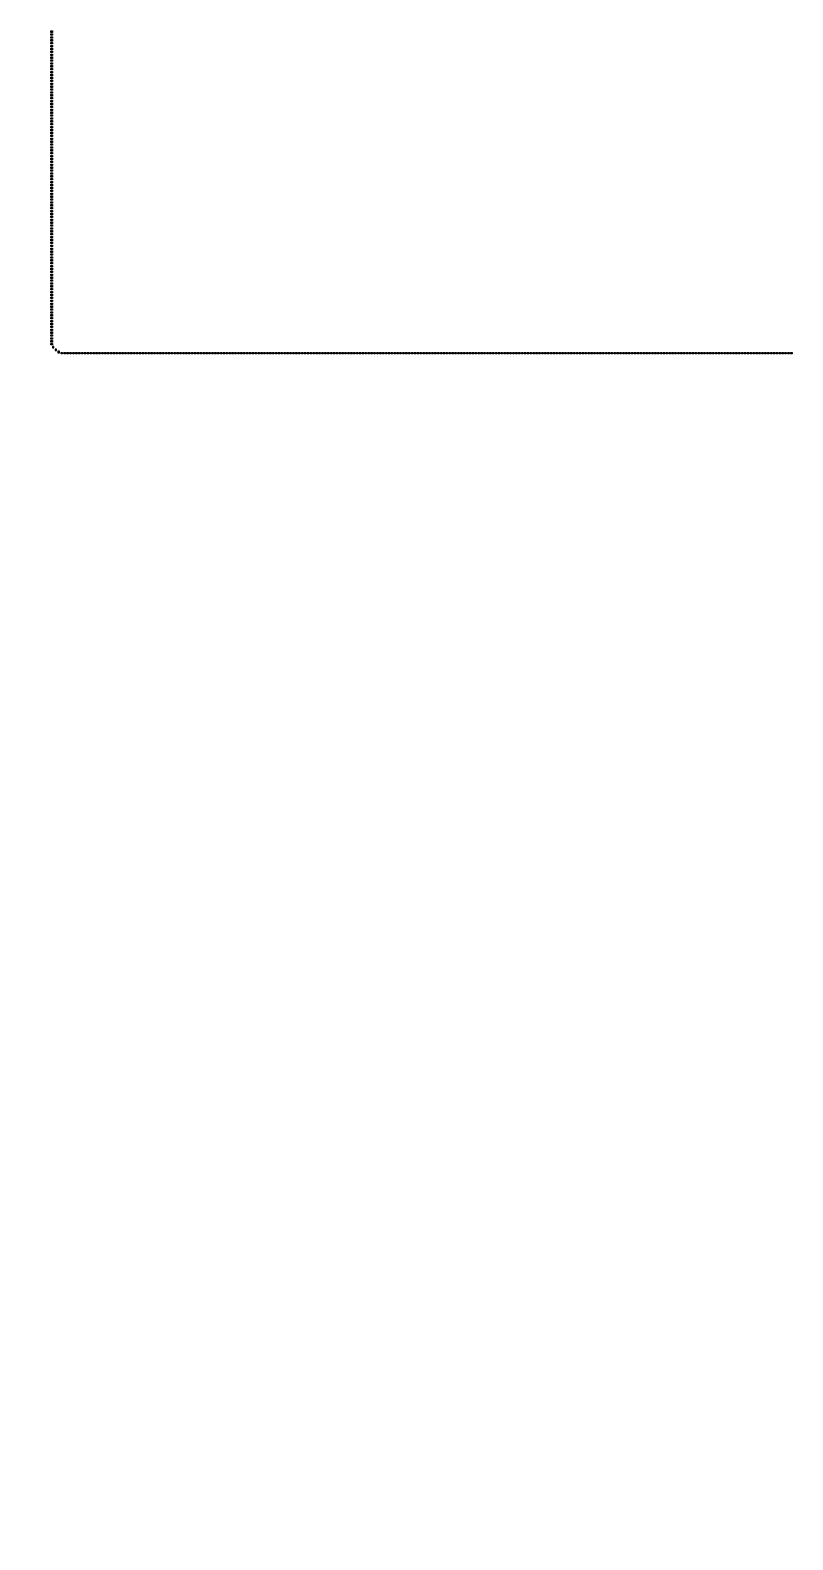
# Model space of a CAD drawing. Header units: inches. Extents: x 734146 to 834146, y 204695 to 304695.
# Drawn here: x 742452 to 744032, y 252955 to 256084 of the extents above; entities that cross this region are included whole.
import ezdxf

# ---------------------------------------------------------------- set-up
doc = ezdxf.new("R2010")
doc.units = ezdxf.units.IN
doc.header["$MEASUREMENT"] = 0

msp = doc.modelspace()

# ---------------------------------------------------------------- linework, layer by layer
for points in [[(742494.7, 256079.6), (742494.7, 256082.6), (742497.7, 256082.6), (742497.7, 256079.6)], [(742494.7, 256073.6), (742494.7, 256076.6), (742497.7, 256076.6), (742497.7, 256073.6)], [(742494.7, 256067.6), (742494.7, 256070.6), (742497.7, 256070.6), (742497.7, 256067.6)], [(742494.7, 256061.6), (742494.7, 256064.6), (742497.7, 256064.6), (742497.7, 256061.6)], [(742494.7, 256055.6), (742494.7, 256058.6), (742497.7, 256058.6), (742497.7, 256055.6)], [(742494.7, 256049.6), (742494.7, 256052.6), (742497.7, 256052.6), (742497.7, 256049.6)], [(742494.7, 256043.6), (742494.7, 256046.6), (742497.7, 256046.6), (742497.7, 256043.6)], [(742494.7, 256037.6), (742494.7, 256040.6), (742497.7, 256040.6), (742497.7, 256037.6)], [(742494.7, 256031.6), (742494.7, 256034.6), (742497.7, 256034.6), (742497.7, 256031.6)], [(742494.7, 256025.6), (742494.7, 256028.6), (742497.7, 256028.6), (742497.7, 256025.6)], [(742494.7, 256019.6), (742494.7, 256022.6), (742497.7, 256022.6), (742497.7, 256019.6)], [(742494.7, 256013.6), (742494.7, 256016.6), (742497.7, 256016.6), (742497.7, 256013.6)], [(742494.7, 256007.6), (742494.7, 256010.6), (742497.7, 256010.6), (742497.7, 256007.6)], [(742494.7, 256001.6), (742494.7, 256004.6), (742497.7, 256004.6), (742497.7, 256001.6)], [(742494.7, 255995.6), (742494.7, 255998.6), (742497.7, 255998.6), (742497.7, 255995.6)], [(742494.7, 255989.6), (742494.7, 255992.6), (742497.7, 255992.6), (742497.7, 255989.6)], [(742494.7, 255983.6), (742494.7, 255986.6), (742497.7, 255986.6), (742497.7, 255983.6)], [(742494.7, 255977.6), (742494.7, 255980.6), (742497.7, 255980.6), (742497.7, 255977.6)], [(742494.7, 255971.6), (742494.7, 255974.6), (742497.7, 255974.6), (742497.7, 255971.6)], [(742494.7, 255965.6), (742494.7, 255968.6), (742497.7, 255968.6), (742497.7, 255965.6)], [(742494.7, 255959.6), (742494.7, 255962.6), (742497.7, 255962.6), (742497.7, 255959.6)], [(742494.7, 255953.6), (742494.7, 255956.6), (742497.7, 255956.6), (742497.7, 255953.6)], [(742494.7, 255947.6), (742494.7, 255950.6), (742497.7, 255950.6), (742497.7, 255947.6)], [(742494.7, 255941.6), (742494.7, 255944.6), (742497.7, 255944.6), (742497.7, 255941.6)], [(742494.7, 255935.6), (742494.7, 255938.6), (742497.7, 255938.6), (742497.7, 255935.6)], [(742494.7, 255929.6), (742494.7, 255932.6), (742497.7, 255932.6), (742497.7, 255929.6)], [(742494.7, 255923.6), (742494.7, 255926.6), (742497.7, 255926.6), (742497.7, 255923.6)], [(742494.7, 255917.6), (742494.7, 255920.6), (742497.7, 255920.6), (742497.7, 255917.6)], [(742494.7, 255911.6), (742494.7, 255914.6), (742497.7, 255914.6), (742497.7, 255911.6)], [(742494.7, 255905.6), (742494.7, 255908.6), (742497.7, 255908.6), (742497.7, 255905.6)], [(742494.7, 255899.6), (742494.7, 255902.6), (742497.7, 255902.6), (742497.7, 255899.6)], [(742494.7, 255893.6), (742494.7, 255896.6), (742497.7, 255896.6), (742497.7, 255893.6)], [(742494.7, 255887.6), (742494.7, 255890.6), (742497.7, 255890.6), (742497.7, 255887.6)], [(742494.7, 255881.6), (742494.7, 255884.6), (742497.7, 255884.6), (742497.7, 255881.6)], [(742494.7, 255875.6), (742494.7, 255878.6), (742497.7, 255878.6), (742497.7, 255875.6)], [(742494.7, 255869.6), (742494.7, 255872.6), (742497.7, 255872.6), (742497.7, 255869.6)], [(742494.7, 255863.6), (742494.7, 255866.6), (742497.7, 255866.6), (742497.7, 255863.6)], [(742494.7, 255857.6), (742494.7, 255860.6), (742497.7, 255860.6), (742497.7, 255857.6)], [(742494.7, 255851.6), (742494.7, 255854.6), (742497.7, 255854.6), (742497.7, 255851.6)], [(742494.7, 255845.6), (742494.7, 255848.6), (742497.7, 255848.6), (742497.7, 255845.6)], [(742494.7, 255839.6), (742494.7, 255842.6), (742497.7, 255842.6), (742497.7, 255839.6)], [(742494.7, 255833.6), (742494.7, 255836.6), (742497.7, 255836.6), (742497.7, 255833.6)], [(742494.7, 255827.6), (742494.7, 255830.6), (742497.7, 255830.6), (742497.7, 255827.6)], [(742494.7, 255821.6), (742494.7, 255824.6), (742497.7, 255824.6), (742497.7, 255821.6)], [(742494.7, 255815.6), (742494.7, 255818.6), (742497.7, 255818.6), (742497.7, 255815.6)], [(742494.7, 255809.6), (742494.7, 255812.6), (742497.7, 255812.6), (742497.7, 255809.6)], [(742494.7, 255803.6), (742494.7, 255806.6), (742497.7, 255806.6), (742497.7, 255803.6)], [(742494.7, 255797.6), (742494.7, 255800.6), (742497.7, 255800.6), (742497.7, 255797.6)], [(742494.7, 255791.6), (742494.7, 255794.6), (742497.7, 255794.6), (742497.7, 255791.6)], [(742494.7, 255785.6), (742494.7, 255788.6), (742497.7, 255788.6), (742497.7, 255785.6)], [(742494.7, 255779.6), (742494.7, 255782.6), (742497.7, 255782.6), (742497.7, 255779.6)], [(742494.7, 255773.6), (742494.7, 255776.6), (742497.7, 255776.6), (742497.7, 255773.6)], [(742494.7, 255767.6), (742494.7, 255770.6), (742497.7, 255770.6), (742497.7, 255767.6)], [(742494.7, 255761.6), (742494.7, 255764.6), (742497.7, 255764.6), (742497.7, 255761.6)], [(742494.7, 255755.6), (742494.7, 255758.6), (742497.7, 255758.6), (742497.7, 255755.6)], [(742494.7, 255749.6), (742494.7, 255752.6), (742497.7, 255752.6), (742497.7, 255749.6)], [(742494.7, 255743.6), (742494.7, 255746.6), (742497.7, 255746.6), (742497.7, 255743.6)], [(742494.7, 255737.6), (742494.7, 255740.6), (742497.7, 255740.6), (742497.7, 255737.6)], [(742494.7, 255731.6), (742494.7, 255734.6), (742497.7, 255734.6), (742497.7, 255731.6)], [(742494.7, 255725.6), (742494.7, 255728.6), (742497.7, 255728.6), (742497.7, 255725.6)], [(742494.7, 255719.6), (742494.7, 255722.6), (742497.7, 255722.6), (742497.7, 255719.6)], [(742494.7, 255713.6), (742494.7, 255716.6), (742497.7, 255716.6), (742497.7, 255713.6)], [(742494.7, 255707.6), (742494.7, 255710.6), (742497.7, 255710.6), (742497.7, 255707.6)], [(742494.7, 255701.6), (742494.7, 255704.6), (742497.7, 255704.6), (742497.7, 255701.6)], [(742494.7, 255695.6), (742494.7, 255698.6), (742497.7, 255698.6), (742497.7, 255695.6)], [(742494.7, 255689.6), (742494.7, 255692.6), (742497.7, 255692.6), (742497.7, 255689.6)], [(742494.7, 255683.6), (742494.7, 255686.6), (742497.7, 255686.6), (742497.7, 255683.6)], [(742494.7, 255677.6), (742494.7, 255680.6), (742497.7, 255680.6), (742497.7, 255677.6)], [(742494.7, 255671.6), (742494.7, 255674.6), (742497.7, 255674.6), (742497.7, 255671.6)], [(742494.7, 255665.6), (742494.7, 255668.6), (742497.7, 255668.6), (742497.7, 255665.6)], [(742494.7, 255659.6), (742494.7, 255662.6), (742497.7, 255662.6), (742497.7, 255659.6)], [(742494.7, 255653.6), (742494.7, 255656.6), (742497.7, 255656.6), (742497.7, 255653.6)], [(742494.7, 255647.6), (742494.7, 255650.6), (742497.7, 255650.6), (742497.7, 255647.6)], [(742494.7, 255641.6), (742494.7, 255644.6), (742497.7, 255644.6), (742497.7, 255641.6)], [(742494.7, 255635.6), (742494.7, 255638.6), (742497.7, 255638.6), (742497.7, 255635.6)], [(742494.7, 255629.6), (742494.7, 255632.6), (742497.7, 255632.6), (742497.7, 255629.6)], [(742494.7, 255623.6), (742494.7, 255626.6), (742497.7, 255626.6), (742497.7, 255623.6)], [(742494.7, 255617.6), (742494.7, 255620.6), (742497.7, 255620.6), (742497.7, 255617.6)], [(742494.7, 255611.6), (742494.7, 255614.6), (742497.7, 255614.6), (742497.7, 255611.6)], [(742494.7, 255605.6), (742494.7, 255608.6), (742497.7, 255608.6), (742497.7, 255605.6)], [(742494.7, 255599.6), (742494.7, 255602.6), (742497.7, 255602.6), (742497.7, 255599.6)], [(742494.7, 255593.6), (742494.7, 255596.6), (742497.7, 255596.6), (742497.7, 255593.6)], [(742494.7, 255587.6), (742494.7, 255590.6), (742497.7, 255590.6), (742497.7, 255587.6)], [(742494.7, 255581.6), (742494.7, 255584.6), (742497.7, 255584.6), (742497.7, 255581.6)], [(742494.7, 255575.6), (742494.7, 255578.6), (742497.7, 255578.6), (742497.7, 255575.6)], [(742494.7, 255569.6), (742494.7, 255572.6), (742497.7, 255572.6), (742497.7, 255569.6)], [(742494.7, 255563.6), (742494.7, 255566.6), (742497.7, 255566.6), (742497.7, 255563.6)], [(742494.7, 255557.6), (742494.7, 255560.6), (742497.7, 255560.6), (742497.7, 255557.6)], [(742494.7, 255551.6), (742494.7, 255554.6), (742497.7, 255554.6), (742497.7, 255551.6)], [(742494.7, 255545.6), (742494.7, 255548.6), (742497.7, 255548.6), (742497.7, 255545.6)], [(742494.7, 255539.6), (742494.7, 255542.6), (742497.7, 255542.6), (742497.7, 255539.6)], [(742494.7, 255533.6), (742494.7, 255536.6), (742497.7, 255536.6), (742497.7, 255533.6)], [(742494.7, 255527.6), (742494.7, 255530.6), (742497.7, 255530.6), (742497.7, 255527.6)], [(742494.7, 255521.6), (742494.7, 255524.6), (742497.7, 255524.6), (742497.7, 255521.6)], [(742494.7, 255515.6), (742494.7, 255518.6), (742497.7, 255518.6), (742497.7, 255515.6)], [(742494.7, 255509.6), (742494.7, 255512.6), (742497.7, 255512.6), (742497.7, 255509.6)], [(742494.7, 255503.6), (742494.7, 255506.6), (742497.7, 255506.6), (742497.7, 255503.6)], [(742494.7, 255497.6), (742494.7, 255500.6), (742497.7, 255500.6), (742497.7, 255497.6)], [(742494.7, 255491.6), (742494.7, 255494.6), (742497.7, 255494.6), (742497.7, 255491.6)], [(742494.7, 255485.6), (742494.7, 255488.6), (742497.7, 255488.6), (742497.7, 255485.6)], [(742494.7, 255479.6), (742494.7, 255482.6), (742497.7, 255482.6), (742497.7, 255479.6)], [(742494.7, 255473.6), (742494.7, 255476.6), (742497.7, 255476.6), (742497.7, 255473.6)], [(742494.7, 255467.6), (742494.7, 255470.6), (742497.7, 255470.6), (742497.7, 255467.6)], [(742494.7, 255461.6), (742494.7, 255464.6), (742497.7, 255464.6), (742497.7, 255461.6)], [(742494.7, 255455.6), (742494.7, 255458.6), (742497.7, 255458.6), (742497.7, 255455.6)], [(742494.7, 255449.6), (742494.7, 255452.6), (742497.7, 255452.6), (742497.7, 255449.6)], [(742494.7, 255443.6), (742494.7, 255446.6), (742497.7, 255446.6), (742497.7, 255443.6)], [(742494.7, 255437.6), (742494.7, 255440.6), (742497.7, 255440.6), (742497.7, 255437.6)], [(742494.7, 255431.6), (742494.7, 255434.6), (742497.7, 255434.6), (742497.7, 255431.6)], [(742497.8, 255428.6), (742497.8, 255425.6), (742500.8, 255425.6), (742500.8, 255428.6)], [(742503.1, 255423.2), (742503.1, 255420.2), (742506.1, 255420.2), (742506.1, 255423.2)], [(742509, 255418.5), (742509, 255415.5), (742512, 255415.5), (742512, 255418.5)], [(742518.8, 255416.1), (742518.8, 255413.1), (742515.8, 255413.1), (742515.8, 255416.1)], [(742524.8, 255416.1), (742524.8, 255413.1), (742521.8, 255413.1), (742521.8, 255416.1)], [(742530.8, 255416.1), (742530.8, 255413.1), (742527.8, 255413.1), (742527.8, 255416.1)], [(742536.8, 255416.1), (742536.8, 255413.1), (742533.8, 255413.1), (742533.8, 255416.1)], [(742542.8, 255416.1), (742542.8, 255413.1), (742539.8, 255413.1), (742539.8, 255416.1)], [(742548.8, 255416.1), (742548.8, 255413.1), (742545.8, 255413.1), (742545.8, 255416.1)], [(742554.8, 255416.1), (742554.8, 255413.1), (742551.8, 255413.1), (742551.8, 255416.1)], [(742560.8, 255416.1), (742560.8, 255413.1), (742557.8, 255413.1), (742557.8, 255416.1)], [(742566.8, 255416.1), (742566.8, 255413.1), (742563.8, 255413.1), (742563.8, 255416.1)], [(742572.8, 255416.1), (742572.8, 255413.1), (742569.8, 255413.1), (742569.8, 255416.1)], [(742578.8, 255416.1), (742578.8, 255413.1), (742575.8, 255413.1), (742575.8, 255416.1)], [(742584.8, 255416.1), (742584.8, 255413.1), (742581.8, 255413.1), (742581.8, 255416.1)], [(742590.8, 255416.1), (742590.8, 255413.1), (742587.8, 255413.1), (742587.8, 255416.1)], [(742596.8, 255416.1), (742596.8, 255413.1), (742593.8, 255413.1), (742593.8, 255416.1)], [(742602.8, 255416.1), (742602.8, 255413.1), (742599.8, 255413.1), (742599.8, 255416.1)], [(742608.8, 255416.1), (742608.8, 255413.1), (742605.8, 255413.1), (742605.8, 255416.1)], [(742614.8, 255416.1), (742614.8, 255413.1), (742611.8, 255413.1), (742611.8, 255416.1)], [(742620.8, 255416.1), (742620.8, 255413.1), (742617.8, 255413.1), (742617.8, 255416.1)], [(742626.8, 255416.1), (742626.8, 255413.1), (742623.8, 255413.1), (742623.8, 255416.1)], [(742632.8, 255416.1), (742632.8, 255413.1), (742629.8, 255413.1), (742629.8, 255416.1)], [(742638.8, 255416.1), (742638.8, 255413.1), (742635.8, 255413.1), (742635.8, 255416.1)], [(742644.8, 255416.1), (742644.8, 255413.1), (742641.8, 255413.1), (742641.8, 255416.1)], [(742650.8, 255416.1), (742650.8, 255413.1), (742647.8, 255413.1), (742647.8, 255416.1)], [(742656.8, 255416.1), (742656.8, 255413.1), (742653.8, 255413.1), (742653.8, 255416.1)], [(742662.8, 255416.1), (742662.8, 255413.1), (742659.8, 255413.1), (742659.8, 255416.1)], [(742668.8, 255416.1), (742668.8, 255413.1), (742665.8, 255413.1), (742665.8, 255416.1)], [(742674.8, 255416.1), (742674.8, 255413.1), (742671.8, 255413.1), (742671.8, 255416.1)], [(742680.8, 255416.1), (742680.8, 255413.1), (742677.8, 255413.1), (742677.8, 255416.1)], [(742686.8, 255416.1), (742686.8, 255413.1), (742683.8, 255413.1), (742683.8, 255416.1)], [(742692.8, 255416.1), (742692.8, 255413.1), (742689.8, 255413.1), (742689.8, 255416.1)], [(742698.8, 255416.1), (742698.8, 255413.1), (742695.8, 255413.1), (742695.8, 255416.1)], [(742704.8, 255416.1), (742704.8, 255413.1), (742701.8, 255413.1), (742701.8, 255416.1)], [(742710.8, 255416.1), (742710.8, 255413.1), (742707.8, 255413.1), (742707.8, 255416.1)], [(742716.8, 255416.1), (742716.8, 255413.1), (742713.8, 255413.1), (742713.8, 255416.1)], [(742722.8, 255416.1), (742722.8, 255413.1), (742719.8, 255413.1), (742719.8, 255416.1)], [(742728.8, 255416.1), (742728.8, 255413.1), (742725.8, 255413.1), (742725.8, 255416.1)], [(742734.8, 255416.1), (742734.8, 255413.1), (742731.8, 255413.1), (742731.8, 255416.1)], [(742740.8, 255416.1), (742740.8, 255413.1), (742737.8, 255413.1), (742737.8, 255416.1)], [(742746.8, 255416.1), (742746.8, 255413.1), (742743.8, 255413.1), (742743.8, 255416.1)], [(742752.8, 255416.1), (742752.8, 255413.1), (742749.8, 255413.1), (742749.8, 255416.1)], [(742758.8, 255416.1), (742758.8, 255413.1), (742755.8, 255413.1), (742755.8, 255416.1)], [(742764.8, 255416.1), (742764.8, 255413.1), (742761.8, 255413.1), (742761.8, 255416.1)], [(742770.8, 255416.1), (742770.8, 255413.1), (742767.8, 255413.1), (742767.8, 255416.1)], [(742776.8, 255416.1), (742776.8, 255413.1), (742773.8, 255413.1), (742773.8, 255416.1)], [(742782.8, 255416.1), (742782.8, 255413.1), (742779.8, 255413.1), (742779.8, 255416.1)], [(742788.8, 255416.1), (742788.8, 255413.1), (742785.8, 255413.1), (742785.8, 255416.1)], [(742794.8, 255416.1), (742794.8, 255413.1), (742791.8, 255413.1), (742791.8, 255416.1)], [(742800.8, 255416.1), (742800.8, 255413.1), (742797.8, 255413.1), (742797.8, 255416.1)], [(742806.8, 255416.1), (742806.8, 255413.1), (742803.8, 255413.1), (742803.8, 255416.1)], [(742812.8, 255416.1), (742812.8, 255413.1), (742809.8, 255413.1), (742809.8, 255416.1)], [(742818.8, 255416.1), (742818.8, 255413.1), (742815.8, 255413.1), (742815.8, 255416.1)], [(742824.8, 255416.1), (742824.8, 255413.1), (742821.8, 255413.1), (742821.8, 255416.1)], [(742830.8, 255416.1), (742830.8, 255413.1), (742827.8, 255413.1), (742827.8, 255416.1)], [(742836.8, 255416.1), (742836.8, 255413.1), (742833.8, 255413.1), (742833.8, 255416.1)], [(742842.8, 255416.1), (742842.8, 255413.1), (742839.8, 255413.1), (742839.8, 255416.1)], [(742848.8, 255416.1), (742848.8, 255413.1), (742845.8, 255413.1), (742845.8, 255416.1)], [(742854.8, 255416.1), (742854.8, 255413.1), (742851.8, 255413.1), (742851.8, 255416.1)], [(742860.8, 255416.1), (742860.8, 255413.1), (742857.8, 255413.1), (742857.8, 255416.1)], [(742866.8, 255416.1), (742866.8, 255413.1), (742863.8, 255413.1), (742863.8, 255416.1)], [(742872.8, 255416.1), (742872.8, 255413.1), (742869.8, 255413.1), (742869.8, 255416.1)], [(742878.8, 255416.1), (742878.8, 255413.1), (742875.8, 255413.1), (742875.8, 255416.1)], [(742884.8, 255416.1), (742884.8, 255413.1), (742881.8, 255413.1), (742881.8, 255416.1)], [(742890.8, 255416.1), (742890.8, 255413.1), (742887.8, 255413.1), (742887.8, 255416.1)], [(742896.8, 255416.1), (742896.8, 255413.1), (742893.8, 255413.1), (742893.8, 255416.1)], [(742902.8, 255416.1), (742902.8, 255413.1), (742899.8, 255413.1), (742899.8, 255416.1)], [(742908.8, 255416.1), (742908.8, 255413.1), (742905.8, 255413.1), (742905.8, 255416.1)], [(742914.8, 255416.1), (742914.8, 255413.1), (742911.8, 255413.1), (742911.8, 255416.1)], [(742920.8, 255416.1), (742920.8, 255413.1), (742917.8, 255413.1), (742917.8, 255416.1)], [(742926.8, 255416.1), (742926.8, 255413.1), (742923.8, 255413.1), (742923.8, 255416.1)], [(742932.8, 255416.1), (742932.8, 255413.1), (742929.8, 255413.1), (742929.8, 255416.1)], [(742938.8, 255416.1), (742938.8, 255413.1), (742935.8, 255413.1), (742935.8, 255416.1)], [(742944.8, 255416.1), (742944.8, 255413.1), (742941.8, 255413.1), (742941.8, 255416.1)], [(742950.8, 255416.1), (742950.8, 255413.1), (742947.8, 255413.1), (742947.8, 255416.1)], [(742956.8, 255416.1), (742956.8, 255413.1), (742953.8, 255413.1), (742953.8, 255416.1)], [(742962.8, 255416.1), (742962.8, 255413.1), (742959.8, 255413.1), (742959.8, 255416.1)], [(742968.8, 255416.1), (742968.8, 255413.1), (742965.8, 255413.1), (742965.8, 255416.1)], [(742974.8, 255416.1), (742974.8, 255413.1), (742971.8, 255413.1), (742971.8, 255416.1)], [(742980.8, 255416.1), (742980.8, 255413.1), (742977.8, 255413.1), (742977.8, 255416.1)], [(742986.8, 255416.1), (742986.8, 255413.1), (742983.8, 255413.1), (742983.8, 255416.1)], [(742992.8, 255416.1), (742992.8, 255413.1), (742989.8, 255413.1), (742989.8, 255416.1)], [(742998.8, 255416.1), (742998.8, 255413.1), (742995.8, 255413.1), (742995.8, 255416.1)], [(743004.8, 255416.1), (743004.8, 255413.1), (743001.8, 255413.1), (743001.8, 255416.1)], [(743010.8, 255416.1), (743010.8, 255413.1), (743007.8, 255413.1), (743007.8, 255416.1)], [(743016.8, 255416.1), (743016.8, 255413.1), (743013.8, 255413.1), (743013.8, 255416.1)], [(743022.8, 255416.1), (743022.8, 255413.1), (743019.8, 255413.1), (743019.8, 255416.1)], [(743028.8, 255416.1), (743028.8, 255413.1), (743025.8, 255413.1), (743025.8, 255416.1)], [(743034.8, 255416.1), (743034.8, 255413.1), (743031.8, 255413.1), (743031.8, 255416.1)], [(743040.8, 255416.1), (743040.8, 255413.1), (743037.8, 255413.1), (743037.8, 255416.1)], [(743046.8, 255416.1), (743046.8, 255413.1), (743043.8, 255413.1), (743043.8, 255416.1)], [(743052.8, 255416.1), (743052.8, 255413.1), (743049.8, 255413.1), (743049.8, 255416.1)], [(743058.8, 255416.1), (743058.8, 255413.1), (743055.8, 255413.1), (743055.8, 255416.1)], [(743064.8, 255416.1), (743064.8, 255413.1), (743061.8, 255413.1), (743061.8, 255416.1)], [(743070.8, 255416.1), (743070.8, 255413.1), (743067.8, 255413.1), (743067.8, 255416.1)], [(743076.8, 255416.1), (743076.8, 255413.1), (743073.8, 255413.1), (743073.8, 255416.1)], [(743082.8, 255416.1), (743082.8, 255413.1), (743079.8, 255413.1), (743079.8, 255416.1)], [(743088.8, 255416.1), (743088.8, 255413.1), (743085.8, 255413.1), (743085.8, 255416.1)], [(743094.8, 255416.1), (743094.8, 255413.1), (743091.8, 255413.1), (743091.8, 255416.1)], [(743100.8, 255416.1), (743100.8, 255413.1), (743097.8, 255413.1), (743097.8, 255416.1)], [(743106.8, 255416.1), (743106.8, 255413.1), (743103.8, 255413.1), (743103.8, 255416.1)], [(743112.8, 255416.1), (743112.8, 255413.1), (743109.8, 255413.1), (743109.8, 255416.1)], [(743118.8, 255416.1), (743118.8, 255413.1), (743115.8, 255413.1), (743115.8, 255416.1)], [(743124.8, 255416.1), (743124.8, 255413.1), (743121.8, 255413.1), (743121.8, 255416.1)], [(743130.8, 255416.1), (743130.8, 255413.1), (743127.8, 255413.1), (743127.8, 255416.1)], [(743136.8, 255416.1), (743136.8, 255413.1), (743133.8, 255413.1), (743133.8, 255416.1)], [(743142.8, 255416.1), (743142.8, 255413.1), (743139.8, 255413.1), (743139.8, 255416.1)], [(743148.8, 255416.1), (743148.8, 255413.1), (743145.8, 255413.1), (743145.8, 255416.1)], [(743154.8, 255416.1), (743154.8, 255413.1), (743151.8, 255413.1), (743151.8, 255416.1)], [(743160.8, 255416.1), (743160.8, 255413.1), (743157.8, 255413.1), (743157.8, 255416.1)], [(743166.8, 255416.1), (743166.8, 255413.1), (743163.8, 255413.1), (743163.8, 255416.1)], [(743172.8, 255416.1), (743172.8, 255413.1), (743169.8, 255413.1), (743169.8, 255416.1)], [(743178.8, 255416.1), (743178.8, 255413.1), (743175.8, 255413.1), (743175.8, 255416.1)], [(743184.8, 255416.1), (743184.8, 255413.1), (743181.8, 255413.1), (743181.8, 255416.1)], [(743190.8, 255416.1), (743190.8, 255413.1), (743187.8, 255413.1), (743187.8, 255416.1)], [(743196.8, 255416.1), (743196.8, 255413.1), (743193.8, 255413.1), (743193.8, 255416.1)], [(743202.8, 255416.1), (743202.8, 255413.1), (743199.8, 255413.1), (743199.8, 255416.1)], [(743208.8, 255416.1), (743208.8, 255413.1), (743205.8, 255413.1), (743205.8, 255416.1)], [(743214.8, 255416.1), (743214.8, 255413.1), (743211.8, 255413.1), (743211.8, 255416.1)], [(743220.8, 255416.1), (743220.8, 255413.1), (743217.8, 255413.1), (743217.8, 255416.1)], [(743226.8, 255416.1), (743226.8, 255413.1), (743223.8, 255413.1), (743223.8, 255416.1)], [(743232.8, 255416.1), (743232.8, 255413.1), (743229.8, 255413.1), (743229.8, 255416.1)], [(743238.8, 255416.1), (743238.8, 255413.1), (743235.8, 255413.1), (743235.8, 255416.1)], [(743244.8, 255416.1), (743244.8, 255413.1), (743241.8, 255413.1), (743241.8, 255416.1)], [(743250.8, 255416.1), (743250.8, 255413.1), (743247.8, 255413.1), (743247.8, 255416.1)], [(743256.8, 255416.1), (743256.8, 255413.1), (743253.8, 255413.1), (743253.8, 255416.1)], [(743262.8, 255416.1), (743262.8, 255413.1), (743259.8, 255413.1), (743259.8, 255416.1)], [(743268.8, 255416.1), (743268.8, 255413.1), (743265.8, 255413.1), (743265.8, 255416.1)], [(743274.8, 255416.1), (743274.8, 255413.1), (743271.8, 255413.1), (743271.8, 255416.1)], [(743280.8, 255416.1), (743280.8, 255413.1), (743277.8, 255413.1), (743277.8, 255416.1)], [(743286.8, 255416.1), (743286.8, 255413.1), (743283.8, 255413.1), (743283.8, 255416.1)], [(743292.8, 255416.1), (743292.8, 255413.1), (743289.8, 255413.1), (743289.8, 255416.1)], [(743298.8, 255416.1), (743298.8, 255413.1), (743295.8, 255413.1), (743295.8, 255416.1)], [(743304.8, 255416.1), (743304.8, 255413.1), (743301.8, 255413.1), (743301.8, 255416.1)], [(743310.8, 255416.1), (743310.8, 255413.1), (743307.8, 255413.1), (743307.8, 255416.1)], [(743316.8, 255416.1), (743316.8, 255413.1), (743313.8, 255413.1), (743313.8, 255416.1)], [(743322.8, 255416.1), (743322.8, 255413.1), (743319.8, 255413.1), (743319.8, 255416.1)], [(743328.8, 255416.1), (743328.8, 255413.1), (743325.8, 255413.1), (743325.8, 255416.1)], [(743334.8, 255416.1), (743334.8, 255413.1), (743331.8, 255413.1), (743331.8, 255416.1)], [(743340.8, 255416.1), (743340.8, 255413.1), (743337.8, 255413.1), (743337.8, 255416.1)], [(743346.8, 255416.1), (743346.8, 255413.1), (743343.8, 255413.1), (743343.8, 255416.1)], [(743352.8, 255416.1), (743352.8, 255413.1), (743349.8, 255413.1), (743349.8, 255416.1)], [(743358.8, 255416.1), (743358.8, 255413.1), (743355.8, 255413.1), (743355.8, 255416.1)], [(743364.8, 255416.1), (743364.8, 255413.1), (743361.8, 255413.1), (743361.8, 255416.1)], [(743370.8, 255416.1), (743370.8, 255413.1), (743367.8, 255413.1), (743367.8, 255416.1)], [(743376.8, 255416.1), (743376.8, 255413.1), (743373.8, 255413.1), (743373.8, 255416.1)], [(743382.8, 255416.1), (743382.8, 255413.1), (743379.8, 255413.1), (743379.8, 255416.1)], [(743388.8, 255416.1), (743388.8, 255413.1), (743385.8, 255413.1), (743385.8, 255416.1)], [(743394.8, 255416.1), (743394.8, 255413.1), (743391.8, 255413.1), (743391.8, 255416.1)], [(743400.8, 255416.1), (743400.8, 255413.1), (743397.8, 255413.1), (743397.8, 255416.1)], [(743406.8, 255416.1), (743406.8, 255413.1), (743403.8, 255413.1), (743403.8, 255416.1)], [(743412.8, 255416.1), (743412.8, 255413.1), (743409.8, 255413.1), (743409.8, 255416.1)], [(743418.8, 255416.1), (743418.8, 255413.1), (743415.8, 255413.1), (743415.8, 255416.1)], [(743424.8, 255416.1), (743424.8, 255413.1), (743421.8, 255413.1), (743421.8, 255416.1)], [(743430.8, 255416.1), (743430.8, 255413.1), (743427.8, 255413.1), (743427.8, 255416.1)], [(743436.8, 255416.1), (743436.8, 255413.1), (743433.8, 255413.1), (743433.8, 255416.1)], [(743442.8, 255416.1), (743442.8, 255413.1), (743439.8, 255413.1), (743439.8, 255416.1)], [(743448.8, 255416.1), (743448.8, 255413.1), (743445.8, 255413.1), (743445.8, 255416.1)], [(743454.8, 255416.1), (743454.8, 255413.1), (743451.8, 255413.1), (743451.8, 255416.1)], [(743460.8, 255416.1), (743460.8, 255413.1), (743457.8, 255413.1), (743457.8, 255416.1)], [(743466.8, 255416.1), (743466.8, 255413.1), (743463.8, 255413.1), (743463.8, 255416.1)], [(743472.8, 255416.1), (743472.8, 255413.1), (743469.8, 255413.1), (743469.8, 255416.1)], [(743478.8, 255416.1), (743478.8, 255413.1), (743475.8, 255413.1), (743475.8, 255416.1)], [(743484.8, 255416.1), (743484.8, 255413.1), (743481.8, 255413.1), (743481.8, 255416.1)], [(743490.8, 255416.1), (743490.8, 255413.1), (743487.8, 255413.1), (743487.8, 255416.1)], [(743496.8, 255416.1), (743496.8, 255413.1), (743493.8, 255413.1), (743493.8, 255416.1)], [(743502.8, 255416.1), (743502.8, 255413.1), (743499.8, 255413.1), (743499.8, 255416.1)], [(743508.8, 255416.1), (743508.8, 255413.1), (743505.8, 255413.1), (743505.8, 255416.1)], [(743514.8, 255416.1), (743514.8, 255413.1), (743511.8, 255413.1), (743511.8, 255416.1)], [(743520.8, 255416.1), (743520.8, 255413.1), (743517.8, 255413.1), (743517.8, 255416.1)], [(743526.8, 255416.1), (743526.8, 255413.1), (743523.8, 255413.1), (743523.8, 255416.1)], [(743532.8, 255416.1), (743532.8, 255413.1), (743529.8, 255413.1), (743529.8, 255416.1)], [(743538.8, 255416.1), (743538.8, 255413.1), (743535.8, 255413.1), (743535.8, 255416.1)], [(743544.8, 255416.1), (743544.8, 255413.1), (743541.8, 255413.1), (743541.8, 255416.1)], [(743550.8, 255416.1), (743550.8, 255413.1), (743547.8, 255413.1), (743547.8, 255416.1)], [(743556.8, 255416.1), (743556.8, 255413.1), (743553.8, 255413.1), (743553.8, 255416.1)], [(743562.8, 255416.1), (743562.8, 255413.1), (743559.8, 255413.1), (743559.8, 255416.1)], [(743568.8, 255416.1), (743568.8, 255413.1), (743565.8, 255413.1), (743565.8, 255416.1)], [(743574.8, 255416.1), (743574.8, 255413.1), (743571.8, 255413.1), (743571.8, 255416.1)], [(743580.8, 255416.1), (743580.8, 255413.1), (743577.8, 255413.1), (743577.8, 255416.1)], [(743586.8, 255416.1), (743586.8, 255413.1), (743583.8, 255413.1), (743583.8, 255416.1)], [(743592.8, 255416.1), (743592.8, 255413.1), (743589.8, 255413.1), (743589.8, 255416.1)], [(743598.8, 255416.1), (743598.8, 255413.1), (743595.8, 255413.1), (743595.8, 255416.1)], [(743604.8, 255416.1), (743604.8, 255413.1), (743601.8, 255413.1), (743601.8, 255416.1)], [(743610.8, 255416.1), (743610.8, 255413.1), (743607.8, 255413.1), (743607.8, 255416.1)], [(743616.8, 255416.1), (743616.8, 255413.1), (743613.8, 255413.1), (743613.8, 255416.1)], [(743622.8, 255416.1), (743622.8, 255413.1), (743619.8, 255413.1), (743619.8, 255416.1)], [(743628.8, 255416.1), (743628.8, 255413.1), (743625.8, 255413.1), (743625.8, 255416.1)], [(743634.8, 255416.1), (743634.8, 255413.1), (743631.8, 255413.1), (743631.8, 255416.1)], [(743640.8, 255416.1), (743640.8, 255413.1), (743637.8, 255413.1), (743637.8, 255416.1)], [(743646.8, 255416.1), (743646.8, 255413.1), (743643.8, 255413.1), (743643.8, 255416.1)], [(743652.8, 255416.1), (743652.8, 255413.1), (743649.8, 255413.1), (743649.8, 255416.1)], [(743658.8, 255416.1), (743658.8, 255413.1), (743655.8, 255413.1), (743655.8, 255416.1)], [(743664.8, 255416.1), (743664.8, 255413.1), (743661.8, 255413.1), (743661.8, 255416.1)], [(743670.8, 255416.1), (743670.8, 255413.1), (743667.8, 255413.1), (743667.8, 255416.1)], [(743676.8, 255416.1), (743676.8, 255413.1), (743673.8, 255413.1), (743673.8, 255416.1)], [(743682.8, 255416.1), (743682.8, 255413.1), (743679.8, 255413.1), (743679.8, 255416.1)], [(743688.8, 255416.1), (743688.8, 255413.1), (743685.8, 255413.1), (743685.8, 255416.1)], [(743694.8, 255416.1), (743694.8, 255413.1), (743691.8, 255413.1), (743691.8, 255416.1)], [(743700.8, 255416.1), (743700.8, 255413.1), (743697.8, 255413.1), (743697.8, 255416.1)], [(743706.8, 255416.1), (743706.8, 255413.1), (743703.8, 255413.1), (743703.8, 255416.1)], [(743712.8, 255416.1), (743712.8, 255413.1), (743709.8, 255413.1), (743709.8, 255416.1)], [(743718.8, 255416.1), (743718.8, 255413.1), (743715.8, 255413.1), (743715.8, 255416.1)], [(743724.8, 255416.1), (743724.8, 255413.1), (743721.8, 255413.1), (743721.8, 255416.1)], [(743730.8, 255416.1), (743730.8, 255413.1), (743727.8, 255413.1), (743727.8, 255416.1)], [(743736.8, 255416.1), (743736.8, 255413.1), (743733.8, 255413.1), (743733.8, 255416.1)], [(743742.8, 255416.1), (743742.8, 255413.1), (743739.8, 255413.1), (743739.8, 255416.1)], [(743748.8, 255416.1), (743748.8, 255413.1), (743745.8, 255413.1), (743745.8, 255416.1)], [(743754.8, 255416.1), (743754.8, 255413.1), (743751.8, 255413.1), (743751.8, 255416.1)], [(743760.8, 255416.1), (743760.8, 255413.1), (743757.8, 255413.1), (743757.8, 255416.1)], [(743766.8, 255416.1), (743766.8, 255413.1), (743763.8, 255413.1), (743763.8, 255416.1)], [(743772.8, 255416.1), (743772.8, 255413.1), (743769.8, 255413.1), (743769.8, 255416.1)], [(743778.8, 255416.1), (743778.8, 255413.1), (743775.8, 255413.1), (743775.8, 255416.1)], [(743784.8, 255416.1), (743784.8, 255413.1), (743781.8, 255413.1), (743781.8, 255416.1)], [(743790.8, 255416.1), (743790.8, 255413.1), (743787.8, 255413.1), (743787.8, 255416.1)], [(743796.8, 255416.1), (743796.8, 255413.1), (743793.8, 255413.1), (743793.8, 255416.1)], [(743802.8, 255416.1), (743802.8, 255413.1), (743799.8, 255413.1), (743799.8, 255416.1)], [(743808.8, 255416.1), (743808.8, 255413.1), (743805.8, 255413.1), (743805.8, 255416.1)], [(743814.8, 255416.1), (743814.8, 255413.1), (743811.8, 255413.1), (743811.8, 255416.1)], [(743820.8, 255416.1), (743820.8, 255413.1), (743817.8, 255413.1), (743817.8, 255416.1)], [(743826.8, 255416.1), (743826.8, 255413.1), (743823.8, 255413.1), (743823.8, 255416.1)], [(743832.8, 255416.1), (743832.8, 255413.1), (743829.8, 255413.1), (743829.8, 255416.1)], [(743838.8, 255416.1), (743838.8, 255413.1), (743835.8, 255413.1), (743835.8, 255416.1)], [(743844.8, 255416.1), (743844.8, 255413.1), (743841.8, 255413.1), (743841.8, 255416.1)], [(743850.8, 255416.1), (743850.8, 255413.1), (743847.8, 255413.1), (743847.8, 255416.1)], [(743856.8, 255416.1), (743856.8, 255413.1), (743853.8, 255413.1), (743853.8, 255416.1)], [(743862.8, 255416.1), (743862.8, 255413.1), (743859.8, 255413.1), (743859.8, 255416.1)], [(743868.8, 255416.1), (743868.8, 255413.1), (743865.8, 255413.1), (743865.8, 255416.1)], [(743874.8, 255416.1), (743874.8, 255413.1), (743871.8, 255413.1), (743871.8, 255416.1)], [(743880.8, 255416.1), (743880.8, 255413.1), (743877.8, 255413.1), (743877.8, 255416.1)], [(743886.8, 255416.1), (743886.8, 255413.1), (743883.8, 255413.1), (743883.8, 255416.1)], [(743892.8, 255416.1), (743892.8, 255413.1), (743889.8, 255413.1), (743889.8, 255416.1)], [(743898.8, 255416.1), (743898.8, 255413.1), (743895.8, 255413.1), (743895.8, 255416.1)], [(743904.8, 255416.1), (743904.8, 255413.1), (743901.8, 255413.1), (743901.8, 255416.1)], [(743910.8, 255416.1), (743910.8, 255413.1), (743907.8, 255413.1), (743907.8, 255416.1)], [(743916.8, 255416.1), (743916.8, 255413.1), (743913.8, 255413.1), (743913.8, 255416.1)], [(743922.8, 255416.1), (743922.8, 255413.1), (743919.8, 255413.1), (743919.8, 255416.1)], [(743928.8, 255416.1), (743928.8, 255413.1), (743925.8, 255413.1), (743925.8, 255416.1)], [(743934.8, 255416.1), (743934.8, 255413.1), (743931.8, 255413.1), (743931.8, 255416.1)], [(743940.8, 255416.1), (743940.8, 255413.1), (743937.8, 255413.1), (743937.8, 255416.1)], [(743946.8, 255416.1), (743946.8, 255413.1), (743943.8, 255413.1), (743943.8, 255416.1)], [(743952.8, 255416.1), (743952.8, 255413.1), (743949.8, 255413.1), (743949.8, 255416.1)], [(743958.8, 255416.1), (743958.8, 255413.1), (743955.8, 255413.1), (743955.8, 255416.1)], [(743964.8, 255416.1), (743964.8, 255413.1), (743961.8, 255413.1), (743961.8, 255416.1)], [(743970.8, 255416.1), (743970.8, 255413.1), (743967.8, 255413.1), (743967.8, 255416.1)], [(743976.8, 255416.1), (743976.8, 255413.1), (743973.8, 255413.1), (743973.8, 255416.1)], [(743982.8, 255416.1), (743982.8, 255413.1), (743979.8, 255413.1), (743979.8, 255416.1)], [(743988.8, 255416.1), (743988.8, 255413.1), (743985.8, 255413.1), (743985.8, 255416.1)], [(743994.8, 255416.1), (743994.8, 255413.1), (743991.8, 255413.1), (743991.8, 255416.1)], [(744000.8, 255416.1), (744000.8, 255413.1), (743997.8, 255413.1), (743997.8, 255416.1)], [(744006.8, 255416.1), (744006.8, 255413.1), (744003.8, 255413.1), (744003.8, 255416.1)], [(744012.8, 255416.1), (744012.8, 255413.1), (744009.8, 255413.1), (744009.8, 255416.1)], [(744018.8, 255416.1), (744018.8, 255413.1), (744015.8, 255413.1), (744015.8, 255416.1)], [(744024.8, 255416.1), (744024.8, 255413.1), (744021.8, 255413.1), (744021.8, 255416.1)], [(744030.8, 255416.1), (744030.8, 255413.1), (744027.8, 255413.1), (744027.8, 255416.1)]]:
    msp.add_lwpolyline(points, close=True)
msp.add_circle((784146.5, 254695.1), 50000)

doc.saveas('drawing.dxf')
